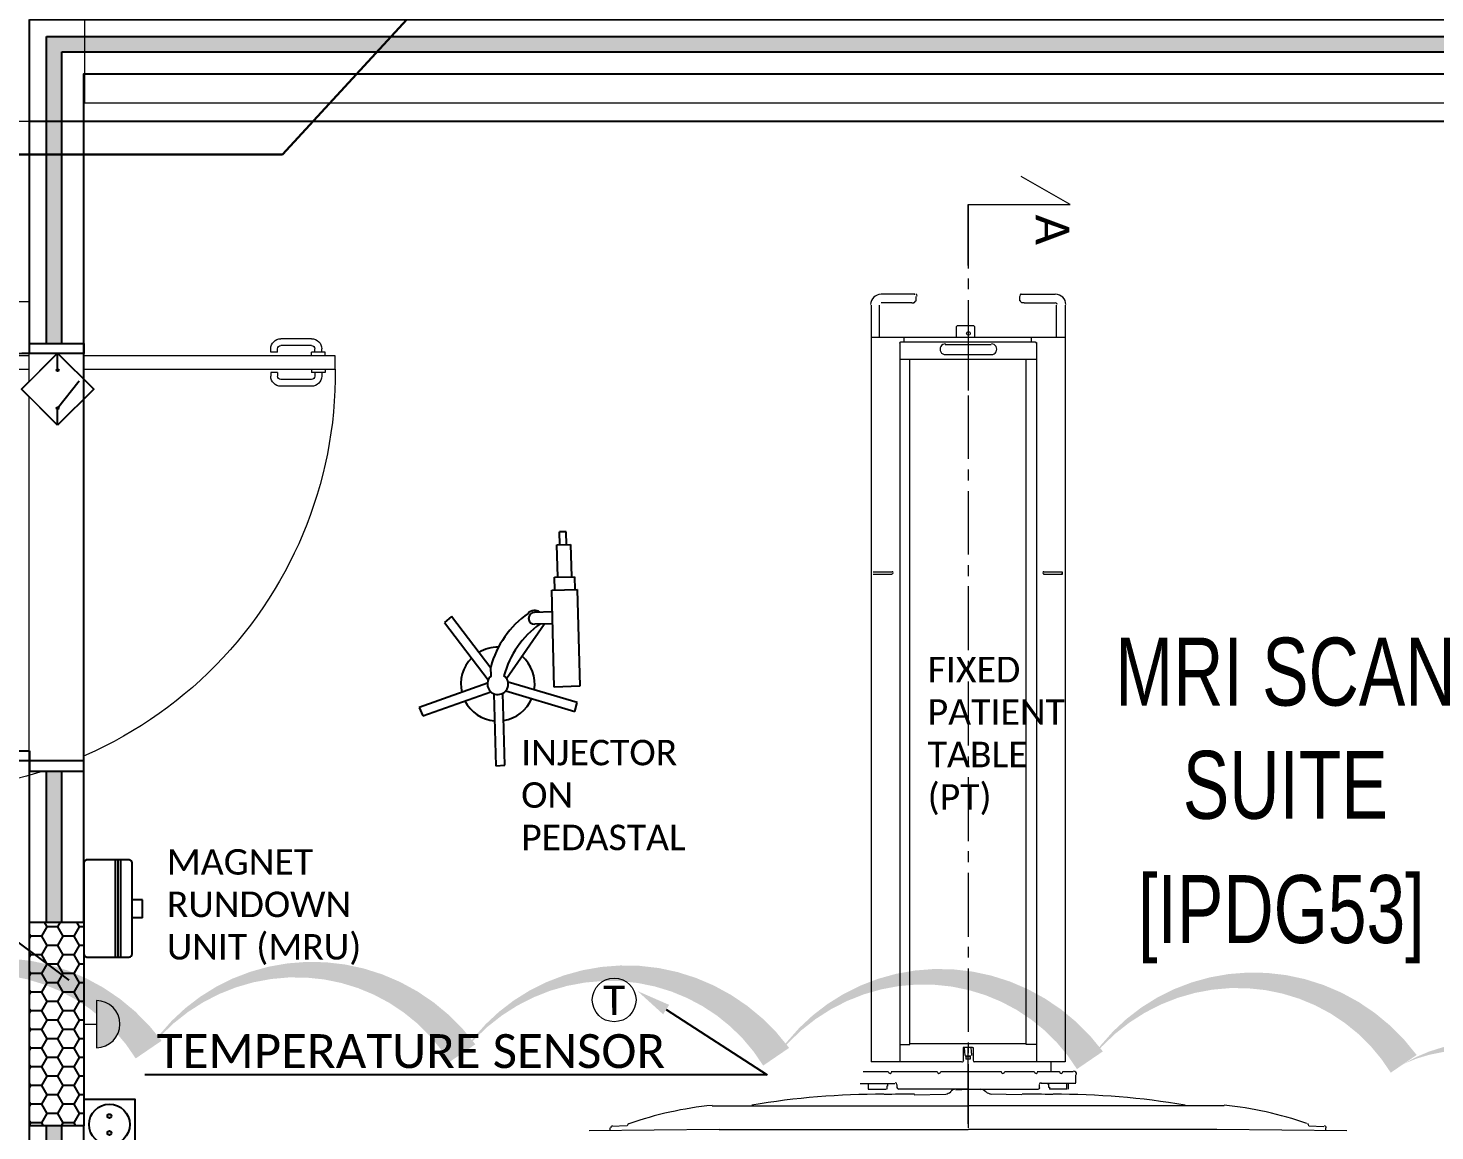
# Model space of a CAD drawing. Header units: millimetres. Extents: x 26027 to 581921, y 7230 to 233891.
# Drawn here: x 466112 to 470253, y 146837 to 150085 of the extents above; entities that cross this region are included whole.
import ezdxf
from ezdxf import colors
from ezdxf.entities.mleader import LeaderData, LeaderLine
from ezdxf.math import Vec2, Vec3

# ---------------------------------------------------------------- set-up
doc = ezdxf.new("R2010")
doc.units = ezdxf.units.MM
doc.header["$LTSCALE"] = 5
doc.set_wipeout_variables(frame=1)
doc.linetypes.add('CACHE', pattern=[0.375, 0.25, -0.125])
for name, color, linetype, lineweight in [('72_EGR_BASE_TEXT', 7, 'Continuous', 5), ('car', 250, 'Continuous', 5), ('E-LG', 245, 'Continuous', 30), ('Medical Equipment and Furniture', 163, 'Continuous', 0), ('Structure', 20, 'Continuous', 5)]:
    doc.layers.add(name, color=color, linetype=linetype, lineweight=lineweight)
for name, color, linetype, lineweight, true_color in [('E-POWR', 7, 'Continuous', 9, 0x4e7e3e), ('EXF', 7, 'Continuous', 0, 0x4e7e3e), ('REV 01', 7, 'Continuous', 0, 0xe41b4d), ('Wooden Joinery', 7, 'Continuous', 5, 0xffdcd1)]:
    doc.layers.add(name, color=color, linetype=linetype, lineweight=lineweight, true_color=true_color)
for name, color, linetype in [('GE-ARCHITECTURAL_ELEMENTS', 8, 'Continuous'), ('GE-ELEC_EQUIPMENT', 232, 'Continuous'), ('GE-EQUIPMENT', 140, 'Continuous'), ('GE-EQUIPMENT_INSERTION', 140, 'Continuous'), ('GE-EQUIPMENT_OUTLINE', 131, 'CACHE'), ('GE-SPECIFICATIONS', 7, 'Continuous'), ('GE-STRUCTURAL_ELEMENTS_CEILING', 204, 'CACHE')]:
    doc.layers.add(name, color=color, linetype=linetype)
doc.layers.add('GE-DESIGNER_WARNING', color=1, linetype='Continuous', plot=False)
doc.styles.add('GE-TEXT', font='calibri.ttf')
doc.styles.add('PDF Calibri', font='calibri.ttf')
doc.styles.get("Standard").update_dxf_attribs({"font": 'calibri.ttf'})
doc.styles.add('X3G_ENTITY_2587EA', font='swisscl.ttf', dxfattribs={"height": 200})

# ---------------------------------------------------------------- blocks, each defined once
blk = doc.blocks.new('D1.4')
at = {"layer": 'car'}
for p, q in [((60603, -46282.2, 2.4), (60603, -45022.2, 2.4)), ((60713, -45022.2, 0), (60713, -46282.2, -2.8))]:
    blk.add_line(p, q, dxfattribs=at)
at = {"layer": 'Wooden Joinery'}
for p, q in [((59353, -44962.2, 0), (59443, -44962.2, 0)), ((59313, -45002.2, 0), (59353, -45002.2, 0)), ((59313, -45012.2, 0), (59313, -45002.2, 0)), ((59323, -45002.2, 0), (59323, -44992.2, 0)), ((59343, -45002.2, 0), (59343, -44992.2, 0)), ((59353, -44982.2, 0), (59443, -44982.2, 0)), ((59353, -45012.2, 0), (59353, -45002.2, 0)), ((59453, -45002.2, 0), (59453, -44992.2, 0)), ((59453, -45002.2, 0), (59473, -45002.2, 0)), ((59473, -45002.2, 0), (59473, -44992.2, 0)), ((59313, -45052.2, 0), (59313, -45062.2, 0)), ((59353, -45052.2, 0), (59353, -45062.2, 0)), ((59313, -45062.2, 0), (59353, -45062.2, 0)), ((59323, -45062.2, 0), (59323, -45072.2, 0)), ((59343, -45062.2, 0), (59343, -45072.2, 0)), ((59353, -45082.2, 0), (59443, -45082.2, 0)), ((59453, -45062.2, 0), (59453, -45072.2, 0)), ((59453, -45062.2, 0), (59473, -45062.2, 0)), ((59473, -45062.2, 0), (59473, -45072.2, 0)), ((59353, -45102.2, 0), (59443, -45102.2, 0))]:
    blk.add_line(p, q, dxfattribs=at)
at = {"layer": 'Wooden Joinery', "elevation": 2.4}
for points in [[(60563, -45002.2), (60553, -45002.2), (60543, -44932.2), (60563, -44932.2)], [(60713, -45012.2), (60723, -45012.2), (60733, -44942.2), (60713, -44942.2)], [(60563, -45052.2), (59283, -45052.2), (59283, -45012.2), (60563, -45012.2)], [(60713, -46292.2), (60723, -46292.2), (60733, -46362.2), (60713, -46362.2)], [(60563, -46302.2), (60553, -46302.2), (60543, -46372.2), (60563, -46372.2)]]:
    blk.add_lwpolyline(points, close=True, dxfattribs=at)
for points in [[(60563, -44977.2), (60713, -44977.2), (60713, -44952.2), (60563, -44952.2), (60563, -44977.2)], [(60563, -44977.2), (60563, -45012.2), (60603, -45012.2), (60603, -45022.2), (60713, -45022.2), (60713, -44977.2), (60563, -44977.2)], [(60563, -46327.2), (60563, -46292.2), (60603, -46292.2), (60603, -46282.2), (60713, -46282.2), (60713, -46327.2), (60563, -46327.2)], [(60563, -46327.2), (60713, -46327.2), (60713, -46352.2), (60563, -46352.2), (60563, -46327.2)]]:
    blk.add_lwpolyline(points, dxfattribs=at)
at = {"layer": 'Wooden Joinery'}
for centre, radius, start, end in [((59353, -44992.2, 0), 30, 90, 180), ((59443, -44992.2, 0), 30, 0, 90), ((59353, -44992.2, 0), 10, 90, 180), ((59443, -44992.2, 0), 10, 0, 90), ((60513.6, -45062.5, 2.4), 1230.6, 179.5182, 272.3006), ((59353, -45072.2, 0), 30, 180, 270), ((59353, -45072.2, 0), 10, 180, 270), ((59443, -45072.2, 0), 10, 270, 0), ((59443, -45072.2, 0), 30, 270, 0)]:
    blk.add_arc(centre, radius, start, end, dxfattribs=at)
blk = doc.blocks.new('GE-230V_PLUG_1_50')
blk.add_wipeout([(0, 150), (150, 150), (150, 0), (0, 0)]).dxf.layer = 'GE-ELEC_EQUIPMENT'
at = {"layer": 'GE-ELEC_EQUIPMENT'}
h = blk.add_hatch(color=256, dxfattribs=at)
h.dxf.hatch_style = 1
h.paths.add_polyline_path([(56, 75, 1), (44, 75, 1)])
h.paths.add_polyline_path([(106, 75, 1), (94, 75, 1)])
blk.add_lwpolyline([(150, 0), (0, 0), (0, 150), (150, 150), (150, 0)], dxfattribs=at)
for centre, radius in [((75, 75), 60), ((50, 75), 6), ((100, 75), 6)]:
    blk.add_circle(centre, radius, dxfattribs=at)
blk = doc.blocks.new('GE-EUR00443')
at = {"layer": 'GE-EQUIPMENT'}
for p, q in [((-25.7, 172), (-25.7, 142)), ((27.4, 172), (-25.7, 172)), ((27.4, 172), (27.4, 142)), ((-143.3, 132), (-143.3, 10)), ((133.3, 142), (-133.3, 142)), ((143.3, 10), (143.3, 132)), ((-143.3, 107.5), (143.7, 107.5)), ((-143.3, 100.1), (143.7, 100.1)), ((-143.3, 91.9), (143.7, 91.9)), ((-133.3, 0), (133.3, 0))]:
    blk.add_line(p, q, dxfattribs=at)
for centre, start, end in [((-133.3, 132), 90, 180), ((133.3, 132), 0, 90), ((-133.3, 10), 180, 270), ((133.3, 10), 270, 0)]:
    blk.add_arc(centre, 10, start, end, dxfattribs=at)
at = {"layer": 'GE-EQUIPMENT_OUTLINE'}
for p, q in [((-25.7, 172), (-25.7, 142)), ((27.4, 172), (-25.7, 172)), ((27.4, 172), (27.4, 142)), ((-143.3, 132), (-143.3, 10)), ((-25.7, 142), (-133.3, 142)), ((133.3, 142), (27.4, 142)), ((143.3, 10), (143.3, 132)), ((-133.3, 0), (133.3, 0))]:
    blk.add_line(p, q, dxfattribs=at)
for centre, start, end in [((-133.3, 132), 90, 180), ((133.3, 132), 0, 90), ((-133.3, 10), 180, 270), ((133.3, 10), 270, 0)]:
    blk.add_arc(centre, 10, start, end, dxfattribs=at)
blk = doc.blocks.new('*U522')
blk.add_wipeout([(0, -0.16), (0, 0), (1.26, 0), (1.26, -0.16)]).dxf.layer = 'GE-ARCHITECTURAL_ELEMENTS'
at = {"layer": 'GE-ARCHITECTURAL_ELEMENTS'}
blk.add_lwpolyline([(0.06, 0), (0.03, 0), (0.03, 1.2), (0.06, 1.2)], close=True, dxfattribs=at)
for points in [[(0.015, 0), (0, 0), (0, -0.16), (0.03, -0.16), (0.03, -0.16), (0.03, 0), (0.015, 0)], [(1.245, 0), (1.26, 0), (1.26, -0.16), (1.23, -0.16), (1.23, -0.16), (1.23, 0), (1.245, 0), (1.245, 0)]]:
    blk.add_lwpolyline(points, dxfattribs=at)
at = {"layer": 'GE-ARCHITECTURAL_ELEMENTS', "linetype": 'CACHE'}
blk.add_arc((0.03, 0), 1.2, 0, 90, dxfattribs=at)
blk = doc.blocks.new('DOOR INTERLOCK')
blk.add_wipeout([(106.1, 106.1), (212.1, 0), (106.1, -106.1), (0, 0)]).dxf.layer = 'GE-ELEC_EQUIPMENT'
at = {"layer": 'GE-ELEC_EQUIPMENT'}
for p, q in [((0, 0), (50, 0)), ((50, 0), (130.6, -63.3)), ((162.1, 0), (212.1, 0))]:
    blk.add_line(p, q, dxfattribs=at)
blk.add_lwpolyline([(0, 0), (106.1, 106.1), (212.1, 0), (106.1, -106.1)], close=True, dxfattribs=at)
for centre in [(50, 0), (162.1, 0)]:
    blk.add_circle(centre, 3, dxfattribs=at)
blk = doc.blocks.new('*U521')
blk.add_wipeout([(0, 0), (600, 0), (600, -160), (0, -160)]).dxf.layer = 'GE-STRUCTURAL_ELEMENTS_CEILING'
at = {"layer": 'GE-STRUCTURAL_ELEMENTS_CEILING', "transparency": 33554687}
h = blk.add_hatch(dxfattribs=at)
h.set_pattern_fill('HONEY', color=256, scale=10, angle=270)
h.set_pattern_definition([(270, (24248.98, 9283.975), (27.496306, -47.625), [31.75, -63.5]), (30, (24248.98, 9283.975), (27.496307, 47.625), [31.75, -63.5]), (330, (24248.98, 9283.975), (54.992613, -1e-07), [-63.5, 31.75])])
h.paths.add_polyline_path([(0, -160), (600, -160), (600, 0), (0, 0)])
at = {"layer": 'GE-STRUCTURAL_ELEMENTS_CEILING'}
blk.add_lwpolyline([(0, -160), (0, 0), (600, 0), (600, -160)], close=True, dxfattribs=at)
blk = doc.blocks.new('GE-EUR00359')
at = {"layer": 'GE-EQUIPMENT', "color": 141}
for p, q in [((194, 404.9), (194, 442.9)), ((213, 442.9), (194, 442.9)), ((213, 404.9), (213, 442.9)), ((185.2, 404.9), (225.2, 404.9)), ((185.2, 309.9), (185.2, 404.9)), ((225.2, 404.9), (225.2, 309.9)), ((175.7, 309.9), (234.7, 309.9)), ((175.7, 271.9), (175.7, 309.9)), ((234.7, 309.9), (234.7, 271.9)), ((166.2, 271.9), (241.6, 271.9)), ((166.2, -13.1), (166.2, 271.9)), ((241.6, 271.9), (241.6, -13.1)), ((166.2, 208), (113.6, 208)), ((-131.2, 202.2), (-152.1, 185.3)), ((-152.1, 185.3), (-27.6, 13.6)), ((-19, 47.4), (-131.2, 202.2)), ((26.6, 15.3), (141.3, 173)), ((166.2, 173), (113.6, 173)), ((26.6, 15.3), (86.3, 97.4)), ((-19, 24.2), (-19, 50.8)), ((-30.5, 3.2), (-232.8, -62.3)), ((232, -60.5), (30.3, 5.2)), ((-223.2, -87.4), (-21.4, -22)), ((-12.5, -28.1), (-12.7, -240.7)), ((14.2, -239.3), (14.3, -27.2)), ((22.8, -20.6), (225, -86.4)), ((241.6, -13.1), (166.2, -13.1)), ((-232.8, -62.3), (-223.2, -87.4)), ((225, -86.4), (232, -60.5)), ((-12.7, -240.7), (14.2, -239.3))]:
    blk.add_line(p, q, dxfattribs=at)
for centre, radius, start, end in [((113.6, 190.5), 23.8, 47.4541, 141.2203), ((113.6, 190.5), 17.5, 90, 270), ((244.7, -24.4), 274.2, 123.0727, 164.0786), ((281.7, -54.2), 274.2, 124.0637, 163.4001), ((0, 0), 108.7, 87.409, 119.3549), ((0, 0), 108.7, 133.5407, 191.3549), ((0, 0), 108.7, 349.5407, 47.3549), ((0, 0), 30.7, 128.1361, 51.8639), ((0, 0), 108.7, 205.5407, 263.3549), ((0, 0), 108.7, 277.5407, 335.3549)]:
    blk.add_arc(centre, radius, start, end, dxfattribs=at)
blk = doc.blocks.new('System Emrgency Off (SEO)')
at = {"layer": 'EXF'}
h = blk.add_hatch(color=256, dxfattribs=at)
h.dxf.hatch_style = 1
edge = h.paths.add_edge_path()
edge.add_arc((0, 98), 185, 0, 180)
edge.add_line((-185, 98), (185, 98))
at = {"layer": 'EXF', "color": 41, "true_color": 0xf4ee51}
for p, q in [((-185, 98), (185, 98)), ((-185, 0), (185, 0)), ((0, 0), (0, 98))]:
    blk.add_line(p, q, dxfattribs=at)
blk.add_arc((0, 98), 185, 0, 180, dxfattribs=at)
blk = doc.blocks.new('Temperature sensor')
at = {"layer": 'EXF', "color": 41, "true_color": 0xf4ee51}
blk.add_circle((0, 0), 64.4, dxfattribs=at)
at = {"color": 85, "style": 'GE-TEXT'}
blk.add_text('T', height=86.3, rotation=0.0384, dxfattribs=at).set_placement((-32.7, -44.3))

msp = doc.modelspace()

# ---------------------------------------------------------------- linework, layer by layer
at = {"layer": 'E-LG', "color": 1, "elevation": 2.4}
msp.add_lwpolyline([(453036.6, 149832.4), (453070, 149708.3), (454860, 149708.3), (454960.6, 149832.4), (455080, 149713), (466859.9, 149713), (467317.2, 150210.2), (467373.4, 150143.8), (467674.3, 150143.8), (468105.7, 150485.4), (468790.5, 150151.2), (469946.9, 150151.2), (469985, 150210.3), (470027, 150152.7), (471049.4, 150152.7), (471124.9, 150485.7)], dxfattribs=at)
at = {"layer": 'GE-ARCHITECTURAL_ELEMENTS', "elevation": 2.4}
msp.add_lwpolyline([(471435.8, 149810.2), (466115.8, 149810.2)], dxfattribs=at)
at = {"layer": 'GE-DESIGNER_WARNING', "color": 250, "lineweight": 9, "true_color": 0x454545, "elevation": 2.4}
for points in [[(468878.6, 149385.9), (468878.6, 149565.9), (469179.2, 149565.9), (469035.3, 149648.4)], [(468878.6, 149197.5), (468878.6, 149017.6)]]:
    msp.add_lwpolyline(points, dxfattribs=at)
at = {"layer": 'GE-DESIGNER_WARNING', "color": 84, "lineweight": 13, "true_color": 0x2b9217, "elevation": 2.4}
for points in [[(468878.6, 149565.9), (468878.6, 149377.5)], [(468878.6, 149347.8), (468878.6, 149316.1)], [(468878.6, 149284.3), (468878.6, 149098)], [(468878.6, 149066.3), (468878.6, 149034.5)], [(468878.6, 149002.8), (468878.6, 148816.5)], [(468878.6, 148784.7), (468878.6, 148753)], [(468878.6, 148721.2), (468878.6, 148534.9)], [(468878.6, 148503.2), (468878.6, 148471.4)], [(468878.6, 148441.8), (468878.6, 148253.4)], [(468878.6, 148221.6), (468878.6, 148189.9)], [(468878.6, 148160.3), (468878.6, 147971.9)], [(468878.6, 147940.1), (468878.6, 147910.5)], [(468878.6, 147878.7), (468878.6, 147690.3)], [(468878.6, 147660.7), (468878.6, 147628.9)], [(468878.6, 147597.2), (468878.6, 147408.8)], [(468878.6, 147379.1), (468878.6, 147347.4)], [(468878.6, 147315.6), (468878.6, 147129.3)], [(468878.6, 147097.6), (468878.6, 147065.8)], [(468878.6, 146858.4), (468878.6, 147080.7)], [(468878.6, 147034.1), (468878.6, 146845.7)]]:
    msp.add_lwpolyline(points, dxfattribs=at)
at = {"layer": 'GE-DESIGNER_WARNING', "color": 154, "lineweight": 20, "true_color": 0x0645ab, "elevation": 2.4}
for points in [[(468722, 149301.2), (468713.5, 149301.2), (468622.5, 149301.2)], [(468719.9, 149301.2), (468722, 149301.2)], [(469035.3, 149301.2), (469033.2, 149301.2)], [(469035.3, 149301.2), (469043.8, 149301.2), (469134.8, 149301.2)], [(468592.9, 149269.5), (468592.9, 149174.2)], [(468618.3, 149174.2), (468618.3, 149269.5)], [(468713.5, 149275.8), (468622.5, 149275.8)], [(468713.5, 149275.8), (468715.7, 149275.8), (468717.8, 149275.8), (468719.9, 149275.8), (468719.9, 149278), (468722, 149278), (468722, 149280.1), (468724.1, 149280.1), (468724.1, 149282.2), (468726.2, 149282.2), (468726.2, 149284.3), (468726.2, 149286.4), (468726.2, 149288.5), (468726.2, 149294.9)], [(469043.8, 149275.8), (469041.6, 149275.8), (469039.5, 149275.8), (469037.4, 149275.8), (469035.3, 149278), (469033.2, 149280.1), (469033.2, 149282.2), (469031.1, 149282.2), (469031.1, 149284.3), (469031.1, 149286.4), (469031.1, 149288.5), (469031.1, 149294.9)], [(469043.8, 149275.8), (469134.8, 149275.8)], [(469139, 149174.2), (469139, 149269.5)], [(469164.4, 149269.5), (469164.4, 149174.2)], [(468592.9, 149174.2), (468592.9, 147040.4)], [(469164.4, 149174.2), (468592.9, 149174.2)], [(468690.2, 149161.5), (468690.2, 149174.2)], [(468846.9, 149208.1), (468844.8, 149206)], [(468844.8, 149174.2), (468844.8, 149206)], [(468895.6, 149208.1), (468855.4, 149208.1), (468846.9, 149208.1)], [(468897.7, 149206), (468895.6, 149208.1)], [(468897.7, 149206), (468897.7, 149174.2)], [(469064.9, 149174.2), (469064.9, 149161.5)], [(469164.4, 149174.2), (469164.4, 147040.4)], [(469164.4, 149174.2), (469164.4, 148319)], [(468677.5, 149157.3), (468677.5, 149159.4), (468679.7, 149159.4), (468679.7, 149161.5), (468681.8, 149161.5)], [(468677.5, 149157.3), (468677.5, 149108.6)], [(468677.5, 149157.3), (468677.5, 147040.4)], [(468681.8, 149161.5), (468878.6, 149161.5), (469075.5, 149161.5), (469077.6, 149161.5), (469077.6, 149159.4), (469079.8, 149159.4), (469079.8, 149157.3)], [(468810.9, 149153.1), (468946.4, 149153.1)], [(469079.8, 149157.3), (469079.8, 147040.4)], [(469079.8, 149108.6), (468677.5, 149108.6)], [(468677.5, 147091.2), (468707.2, 147091.2), (468707.2, 149108.6)], [(468810.9, 149123.4), (468946.4, 149123.4)], [(469050.1, 147091.2), (469050.1, 149108.6)], [(469050.1, 147093.4), (468707.2, 147093.4)], [(468865.9, 147082.8), (468863.8, 147082.8), (468863.8, 147044.7)], [(468891.3, 147082.8), (468865.9, 147082.8)], [(468891.3, 147082.8), (468893.5, 147082.8), (468893.5, 147044.7)], [(469079.8, 147091.2), (469050.1, 147091.2)], [(468859.6, 147040.4), (468592.9, 147040.4)], [(469164.4, 147040.4), (468897.7, 147040.4)], [(469164.4, 147040.4), (469064.9, 147040.4)], [(469122.1, 147040.4), (469122.1, 147010.8)], [(468643.7, 147010.8), (468569.6, 147010.8)], [(468787.6, 147010.8), (468777, 147010.8), (468768.6, 147010.8), (468758, 147010.8), (468747.4, 147010.8), (468738.9, 147010.8), (468728.4, 147010.8), (468719.9, 147010.8), (468709.3, 147010.8), (468698.7, 147010.8), (468690.2, 147010.8), (468679.7, 147010.8), (468671.2, 147010.8), (468660.6, 147010.8), (468652.1, 147010.8)], [(468876.5, 147010.8), (468865.9, 147010.8), (468857.5, 147010.8), (468846.9, 147010.8), (468836.3, 147010.8), (468827.8, 147010.8), (468817.3, 147010.8), (468806.7, 147010.8), (468798.2, 147010.8)], [(468976, 147010.8), (468965.4, 147010.8), (468957, 147010.8), (468946.4, 147010.8), (468935.8, 147010.8), (468927.3, 147010.8), (468916.8, 147010.8), (468899.8, 147010.8), (468876.5, 147010.8)], [(469073.4, 147010.8), (469062.8, 147010.8), (469054.3, 147010.8), (469043.8, 147010.8), (469035.3, 147010.8), (469024.7, 147010.8), (469014.1, 147010.8), (469005.7, 147010.8), (468995.1, 147010.8), (468986.6, 147010.8)], [(469147.5, 147010.8), (469139, 147010.8), (469130.6, 147010.8), (469120, 147010.8), (469111.5, 147010.8), (469100.9, 147010.8), (469092.5, 147010.8), (469081.9, 147010.8)], [(469187.7, 147010.8), (469158.1, 147010.8)], [(469196.2, 146979.1), (469196.2, 147002.3)], [(468561.1, 146976.9), (468662.7, 146976.9)], [(468584.4, 146976.9), (468584.4, 146960), (468637.3, 146960)], [(468641.6, 146976.9), (468641.6, 146974.8), (468641.6, 146972.7), (468641.6, 146970.6), (468641.6, 146968.5), (468639.4, 146968.5), (468639.4, 146966.4), (468639.4, 146964.2), (468639.4, 146962.1), (468639.4, 146960)], [(468669.1, 146972.7), (468669.1, 146964.2)], [(468880.8, 146960), (468673.3, 146960)], [(468719.9, 146943.1), (468813, 146945.2)], [(468842.7, 146957.9), (468878.6, 146960)], [(468876.5, 146960), (469084, 146960)], [(468914.6, 146957.9), (468878.6, 146960)], [(469037.4, 146943.1), (468944.3, 146945.2)], [(469088.2, 146972.7), (469088.2, 146964.2)], [(469196.2, 146976.9), (469092.5, 146976.9)], [(469113.6, 146976.9), (469113.6, 146974.8), (469115.7, 146974.8), (469115.7, 146972.7), (469115.7, 146970.6), (469115.7, 146968.5), (469115.7, 146966.4), (469117.9, 146966.4), (469117.9, 146964.2), (469117.9, 146962.1), (469117.9, 146960)], [(469170.8, 146960), (469117.9, 146960)], [(469168.7, 146976.9), (469168.7, 146960)], [(469172.9, 146976.9), (469172.9, 146960)], [(468125, 146911.3), (468878.6, 146911.3)], [(469632.3, 146911.3), (468878.6, 146911.3)], [(468146.2, 146841.5), (467763.1, 146837.2)], [(467824.5, 146845.7), (467824.5, 146839.3)], [(467875.3, 146852), (467828.7, 146849.9)], [(468146.2, 146841.5), (468878.6, 146841.5)], [(469611.1, 146841.5), (468878.6, 146841.5)], [(469994.2, 146837.2), (469611.1, 146841.5)], [(469882, 146852), (469926.5, 146849.9)], [(469930.7, 146845.7), (469930.7, 146839.3)]]:
    msp.add_lwpolyline(points, dxfattribs=at)
at = {"layer": 'GE-DESIGNER_WARNING', "color": 154, "lineweight": 13, "true_color": 0x0645ab, "elevation": 2.4}
for points in [[(468599.2, 148484.1), (468618.3, 148484.1), (468654.3, 148484.1)], [(468654.3, 148475.7), (468618.3, 148475.7), (468599.2, 148475.7)], [(469100.9, 148484.1), (469136.9, 148484.1), (469156, 148484.1)], [(469156, 148475.7), (469136.9, 148475.7), (469100.9, 148475.7)], [(469156, 148484.1), (469156, 148482), (469156, 148479.9)], [(469156, 148484.1), (469156, 148482), (469156, 148479.9)], [(468870.2, 147059.5), (468868.1, 147082.8)], [(468887.1, 147082.8), (468889.2, 147059.5)], [(468889.2, 147065.8), (468889.2, 147061.6)], [(468887.1, 147057.4), (468870.2, 147057.4)], [(468872.3, 147055.3), (468872.3, 147048.9)], [(468885, 147055.3), (468885, 147048.9), (468872.3, 147048.9)], [(468885, 147055.3), (468872.3, 147055.3)]]:
    msp.add_lwpolyline(points, dxfattribs=at)
msp.add_lwpolyline([(469156, 148475.7), (469156, 148477.8), (469156, 148479.9), (469156, 148477.8)], close=True, dxfattribs=at)
at = {"layer": 'GE-DESIGNER_WARNING', "color": 154, "lineweight": 20, "true_color": 0x0645ab}
msp.add_circle((468879.7, 149185.9, 2.4), 5.29, dxfattribs=at)
for centre, radius, start, end in [((468622.5, 149270.6, 2.4), 30.7, 89.9945, 179.9945), ((468723.1, 149296, 2.4), 5.29, 359.9945, 71.0375), ((469036.4, 149296, 2.4), 5.29, 108.9625, 180.0055), ((469135.8, 149270.6, 2.4), 30.7, 0.0055, 90.0055), ((469135.8, 149270.6, 2.4), 5.29, 0.0056, 90.0054), ((468812, 149139.3, 2.4), 15.9, 89.7912, 270.2088), ((468947.4, 149139.3, 2.4), 15.9, 269.7912, 90.2088), ((468860.7, 147045.7, 2.4), 5.29, 266.5885, 359.8459), ((468898.8, 147045.7, 2.4), 5.29, 180.0001, 269.9999), ((468649, 147011.9, 2.4), 5.29, 180.0056, 0.0054), ((468663.8, 146973.8, 2.4), 5.29, 0.0001, 89.9999), ((468792.9, 147011.9, 2.4), 5.29, 180.0056, 0.0054), ((468981.3, 147011.9, 2.4), 5.29, 180.0056, 0.0054), ((469078.7, 147011.9, 2.4), 5.29, 180.0056, 0.0054), ((469093.5, 146973.8, 2.4), 5.29, 90.0001, 179.9999), ((469152.8, 147011.9, 2.4), 5.29, 180.0056, 0.0054), ((469188.8, 147003.4, 2.4), 9.53, 0.0055, 90.0055), ((468627.8, 144596.5, 2.4), 2348.7, 89.9341, 99.4537), ((468708.2, 143997.4, 2.4), 2947.8, 89.7474, 91.4942), ((468674.4, 146965.3, 2.4), 5.29, 180.0001, 269.9999), ((468807.7, 146978, 2.4), 32.8, 278.9209, 306.9799), ((468843.7, 146937.8, 2.4), 22.2, 92.1038, 140.3724), ((468913.6, 146937.8, 2.4), 22.2, 39.6276, 87.8962), ((468951.7, 146978, 2.4), 32.8, 233.0201, 261.0791), ((469051.2, 143997.4, 2.4), 2947.8, 88.5058, 90.2526), ((469085, 146965.3, 2.4), 5.29, 270.0001, 359.9999), ((469131.6, 144596.5, 2.4), 2348.7, 80.5463, 90.0659), ((468231.9, 145847.6, 2.4), 1070.1, 95.7239, 109.2151), ((469531.7, 145883.6, 2.4), 1034.1, 70.5267, 84.3915), ((467882.7, 146851, 2.4), 7.41, 113.5326, 170.5354), ((469874.6, 146851, 2.4), 7.41, 9.4646, 66.4674), ((467831.9, 146846.7, 2.4), 5.29, 92.4394, 185.6529), ((469927.6, 146846.7, 2.4), 5.29, 354.3471, 87.5606)]:
    msp.add_arc(centre, radius, start, end, dxfattribs=at)
at = {"layer": 'GE-DESIGNER_WARNING', "color": 154, "lineweight": 13, "true_color": 0x0645ab}
for centre, start, end in [((468655.3, 148481, 2.4), 0.0055, 90.0052), ((468655.3, 148481, 2.4), 270.0055, 0.0052), ((469102, 148481, 2.4), 90.0055, 180.0052), ((469102, 148481, 2.4), 180.0055, 270.0052)]:
    msp.add_arc(centre, 3.18, start, end, dxfattribs=at)
at = {"layer": 'Medical Equipment and Furniture', "color": 1, "elevation": 0}
msp.add_lwpolyline([(466278, 150403.9), (471857.9, 150403.9), (471857.9, 149864), (466278, 149864)], close=True, dxfattribs=at)
at = {"layer": 'Structure', "elevation": 2.4}
msp.add_lwpolyline([(465585.8, 149280.2), (466115.8, 149280.2), (466115.8, 149810.2), (465585.8, 149810.2)], close=True, dxfattribs=at)

# ---------------------------------------------------------------- block references
at = {"color": 85}
msp.add_blockref('Temperature sensor', (467836.8, 147223), dxfattribs=at)
at = {"layer": 'GE-DESIGNER_WARNING', "lineweight": 0, "xscale": -1, "rotation": 2.642454255408211e-08}
msp.add_blockref('D1.4', (526298.8, 194132.5, 0), dxfattribs=at)
at = {"layer": 'GE-ELEC_EQUIPMENT', "rotation": 270}
msp.add_blockref('GE-230V_PLUG_1_50', (466275.8, 146930.9, 2.4), dxfattribs=at)
at = {"layer": 'GE-EQUIPMENT_INSERTION'}
for name, p, rotation in [('GE-EUR00359', (467494.1, 148153.1), 1.551482334924856), ('GE-EUR00443', (466275.8, 147492.2, 2.4), 270), ('GE-EUR00443', (466275.8, 147492.2, 2.4), 270)]:
    msp.add_blockref(name, p, dxfattribs=dict(at, rotation=rotation))

# ---------------------------------------------------------------- texts
at = {"layer": '72_EGR_BASE_TEXT', "char_height": 200, "attachment_point": 2, "style": 'X3G_ENTITY_2587EA'}
for s, insert in [('MRI SCAN^M^JSUITE', (469812.7, 148289.8)), ('[IPDG53]', (469801.1, 147590.5))]:
    msp.add_mtext(s, dxfattribs=dict(at, insert=insert))
at = {"layer": 'GE-DESIGNER_WARNING', "color": 250, "lineweight": 0, "true_color": 0x454545, "insert": (469077.2, 149536.2, 2.4), "char_height": 100, "attachment_point": 7, "rotation": 270, "style": 'PDF Calibri'}
msp.add_mtext('A', dxfattribs=at)
at = {"layer": 'GE-SPECIFICATIONS', "char_height": 75, "attachment_point": 1}
for s, width, insert in [('FIXED PATIENT TABLE (PT)', 234.027, (468759.6, 148233.3)), ('INJECTOR ON PEDASTAL', 234.027, (467563, 147988.9, -2.4)), ('MAGNET RUNDOWN UNIT (MRU)', 629.891, (466519.7, 147666.9, -2.4))]:
    msp.add_mtext_dynamic_manual_height_columns(s, width=width, gutter_width=500, heights=[0], dxfattribs=dict(at, insert=insert))

# ---------------------------------------------------------------- leaders
at = {"layer": 'E-POWR'}
ml = msp.add_multileader_mtext('Standard', dxfattribs=at)
ml.set_content('ELECTRICAL OUTLET FOR SERVICE 10/16A+G 230V AND SERVICE LAMP ABOVE FALSE CEILING', color=256)
ml.set_leader_properties()
ml.build(insert=Vec2(0, 0))
ml.multileader.update_dxf_attribs({"text_right_attachment_type": 6, "dogleg_length": 200, "arrow_head_size": 100})
ctx = ml.context
ctx.base_point, ctx.char_height, ctx.arrow_head_size, ctx.landing_gap_size, ctx.plane_origin = Vec3(472644.7, 147050.2, 2.4), 100, 100, 100, Vec3(475519.5, 145056.9, 2.4)
ctx.right_attachment = 6
notes = []
notes.append((ctx, [(0, (1, 1, 0), (472444.7, 147050.2, 2.4), (1, 0), 200, [(0, [(469751.7, 146082.1, 2.4)], 0, [])])]))
ctx.mtext.insert, ctx.mtext.width, ctx.mtext.defined_height, ctx.mtext.flow_direction = Vec3(472744.7, 147100.9, 2.4), 2204.136, 405.7, 5
for ctx, leaders in notes:
    for number, flags, end, landing, length, lines in leaders:
        leader = LeaderData()
        leader.index, (leader.has_last_leader_line, leader.has_dogleg_vector, leader.attachment_direction) = number, flags
        leader.last_leader_point, leader.dogleg_vector, leader.dogleg_length = Vec3(end), Vec3(landing), length
        for number, points, colour, breaks in lines:
            line = LeaderLine()
            line.index, line.vertices, line.color, line.breaks = number, Vec3.list(points), colors.encode_raw_color(colour), breaks
            leader.lines.append(line)
        ctx.leaders.append(leader)

# ---------------------------------------------------------------- next in the draw order: hatches: boundary and pattern name
at = {"layer": 'GE-ARCHITECTURAL_ELEMENTS', "transparency": 33554687}
h = msp.add_hatch(color=232, dxfattribs=at)
h.dxf.hatch_style = 1
h.paths.add_polyline_path([(471385.8, 150060.2), (466165.8, 150060.2), (466165.8, 143560.1), (471385.8, 143560.1)])
h.paths.add_polyline_path([(471340.8, 150015.2), (471340.8, 143605.1), (466210.8, 143605.1), (466210.8, 150015.2)], flags=16)

# ---------------------------------------------------------------- next in the draw order: linework, layer by layer
at = {"layer": 'GE-ARCHITECTURAL_ELEMENTS', "elevation": 2.4}
for points in [[(466115.8, 150110.2), (471435.8, 150110.2), (471435.8, 143510.1), (466115.8, 143510.1)], [(466165.8, 150060.2), (471385.8, 150060.2), (471385.8, 143560.1), (466165.8, 143560.1)], [(466210.8, 150015.2), (471340.8, 150015.2), (471340.8, 143605.1), (466210.8, 143605.1)], [(466275.8, 149950.2), (471275.8, 149950.2), (471275.8, 143670.1), (466275.8, 143670.1)]]:
    msp.add_lwpolyline(points, close=True, dxfattribs=at)

# ---------------------------------------------------------------- next in the draw order: block references
at = {"layer": 'GE-ARCHITECTURAL_ELEMENTS', "xscale": 1000, "yscale": 1000, "zscale": 1000, "rotation": 90}
msp.add_blockref('*U522', (466115.8, 147896.6, 2.4), dxfattribs=at)
at = {"layer": 'GE-ELEC_EQUIPMENT', "rotation": 270}
msp.add_blockref('GE-230V_PLUG_1_50', (466275.8, 146930.9, 2.4), dxfattribs=at)

# ---------------------------------------------------------------- next in the draw order: block references
at = {"layer": 'GE-ELEC_EQUIPMENT', "rotation": 89.99999999999999}
msp.add_blockref('DOOR INTERLOCK', (466198.4, 148915.6, 2.4), dxfattribs=at)

# ---------------------------------------------------------------- next in the draw order: linework, layer by layer
at = {"layer": 'GE-DESIGNER_WARNING', "elevation": 2.4}
msp.add_lwpolyline([(471275.8, 143670.1), (466275.8, 143670.1), (466275.8, 149950.2), (471275.8, 149950.2)], close=True, dxfattribs=at)

# ---------------------------------------------------------------- next in the draw order: block references
at = {"layer": 'GE-STRUCTURAL_ELEMENTS_CEILING', "rotation": 270}
msp.add_blockref('*U521', (466275.8, 147451.6, 2.4), dxfattribs=at)

# ---------------------------------------------------------------- next in the draw order: hatches: boundary and pattern name
h = msp.add_hatch()
h.set_pattern_fill('CROSS', color=85, scale=10)
h.set_pattern_definition([(0, (368880, 104830), (63.5, 63.5), [31.75, -95.25]), (90, (368895.875, 104814.125), (-63.5, 63.5), [31.75, -95.25])])
edge = h.paths.add_edge_path()
edge.add_line((457685.6, 145694.3), (457685.6, 152806.1))
edge.add_line((457685.6, 152806.1), (462487.4, 152806.1))
edge.add_line((462487.4, 152806.1), (462487.4, 145900.9))
edge.add_line((462487.4, 145900.9), (462587.4, 145901.1))
edge.add_line((462587.4, 145901.1), (462587.4, 152806.1))
edge.add_line((462587.4, 152806.1), (464555.9, 152806.1))
edge.add_line((464555.9, 152806.1), (469284.4, 152806.1))
edge.add_line((469284.4, 152806.1), (471903.7, 152806.1))
edge.add_line((471903.7, 152806.1), (471903.7, 142653.2))
edge.add_line((471903.7, 142653.2), (478231.4, 142645.9))
edge.add_line((478231.4, 142645.9), (478231.4, 142845.2))
edge.add_line((478231.4, 142845.2), (472503.7, 142845.2))
edge.add_line((472503.7, 142845.2), (472503.7, 157840))
edge.add_line((472503.7, 157840), (472504, 159009.2))
edge.add_line((472504, 159009.2), (479768.6, 159009.2))
edge.add_line((479768.6, 159009.2), (479768.6, 159109.2))
edge.add_line((479768.6, 159109.2), (472503.7, 159109.2))
edge.add_line((472503.7, 159109.2), (472503.7, 169315.6))
edge.add_line((472503.7, 169315.6), (478921.1, 169315.6))
edge.add_line((478921.1, 169315.6), (484286.4, 169315.6))
edge.add_line((484286.4, 169315.6), (484286.4, 166351.2))
edge.add_line((484286.4, 166351.2), (484486.4, 166351.2))
edge.add_line((484486.4, 166351.2), (484486.4, 169515.6))
edge.add_line((484486.4, 169515.6), (479083.8, 169515.6))
edge.add_line((479083.8, 169515.6), (479083.8, 190946.9))
edge.add_line((479083.8, 190946.9), (479083.8, 191341.6))
edge.add_line((479083.8, 191341.6), (478883.8, 191341.6))
edge.add_line((478883.8, 191341.6), (478883.8, 195124.3))
edge.add_line((478883.8, 195124.3), (477262.4, 195124.3))
edge.add_line((477262.4, 195124.3), (477262.4, 205421.2))
edge.add_line((477262.4, 205421.2), (474368, 205421.2))
edge.add_line((474368, 205421.2), (469356.9, 205421.2))
edge.add_line((469356.9, 205421.2), (469256.9, 205421.2))
edge.add_line((469256.9, 205421.2), (469256.9, 204391.3))
edge.add_line((469256.9, 204391.3), (469856.9, 204391.3))
edge.add_line((469856.9, 204391.3), (469856.9, 204821.2))
edge.add_line((469856.9, 204821.2), (471179.3, 204821.2))
edge.add_line((471179.3, 204821.2), (471179.3, 204391.3))
edge.add_line((471179.3, 204391.3), (471779.3, 204391.3))
edge.add_line((471779.3, 204391.3), (471779.3, 204821.2))
edge.add_line((471779.3, 204821.2), (476662.4, 204821.2))
edge.add_line((476662.4, 204821.2), (476662.4, 194457.6))
edge.add_line((476662.4, 194457.6), (478283.8, 194457.6))
edge.add_line((478283.8, 194457.6), (478283.8, 169915.6))
edge.add_line((478283.8, 169915.6), (471903.7, 169915.6))
edge.add_line((471903.7, 169915.6), (471903.7, 159212))
edge.add_line((471903.7, 159212), (470513.7, 159212))
edge.add_line((470513.7, 159212), (470513.7, 159112))
edge.add_line((470513.7, 159112), (471903.7, 159112))
edge.add_line((471903.7, 159112), (471903.7, 153006.1))
edge.add_line((471903.7, 153006.1), (462587.4, 153006.1))
edge.add_line((462587.4, 153006.1), (462487.4, 152906.1))
edge.add_line((462487.4, 152906.1), (457585.6, 152906.1))
edge.add_line((457585.6, 152906.1), (457585.6, 145694.3))
at = {"layer": 'EXF'}
h = msp.add_hatch(dxfattribs=at)
h.set_pattern_fill('CROSS', color=256, scale=10)
edge = h.paths.add_edge_path()
edge.add_line((464555.9, 152806.1), (469284.4, 152806.1))
edge.add_line((469284.4, 152806.1), (471903.7, 152806.1))
edge.add_line((471903.7, 152806.1), (471903.7, 142653.2))
edge.add_line((471903.7, 142653.2), (478231.4, 142645.9))
edge.add_line((478231.4, 142645.9), (478231.4, 142845.2))
edge.add_line((478231.4, 142845.2), (472503.7, 142845.2))
edge.add_line((472503.7, 142845.2), (472503.7, 157840))
edge.add_line((472503.7, 157840), (472504, 159009.2))
edge.add_line((472504, 159009.2), (479768.6, 159009.2))
edge.add_line((479768.6, 159009.2), (479768.6, 159109.2))
edge.add_line((479768.6, 159109.2), (472503.7, 159109.2))
edge.add_line((472503.7, 159109.2), (472503.7, 169315.6))
edge.add_line((472503.7, 169315.6), (478921.1, 169315.6))
edge.add_line((478921.1, 169315.6), (484286.4, 169315.6))
edge.add_line((484286.4, 169315.6), (484286.4, 166351.2))
edge.add_line((484286.4, 166351.2), (484486.4, 166351.2))
edge.add_line((484486.4, 166351.2), (484486.4, 169515.6))
edge.add_line((484486.4, 169515.6), (479083.8, 169515.6))
edge.add_line((479083.8, 169515.6), (479083.8, 190946.9))
edge.add_line((479083.8, 190946.9), (479083.8, 191341.6))
edge.add_line((479083.8, 191341.6), (478883.8, 191341.6))
edge.add_line((478883.8, 191341.6), (478883.8, 195124.3))
edge.add_line((478883.8, 195124.3), (477262.4, 195124.3))
edge.add_line((477262.4, 195124.3), (477262.4, 205421.2))
edge.add_line((477262.4, 205421.2), (474368, 205421.2))
edge.add_line((474368, 205421.2), (469356.9, 205421.2))
edge.add_line((469356.9, 205421.2), (469256.9, 205421.2))
edge.add_line((469256.9, 205421.2), (469256.9, 204391.3))
edge.add_line((469256.9, 204391.3), (469856.9, 204391.3))
edge.add_line((469856.9, 204391.3), (469856.9, 204821.2))
edge.add_line((469856.9, 204821.2), (471179.3, 204821.2))
edge.add_line((471179.3, 204821.2), (471179.3, 204391.3))
edge.add_line((471179.3, 204391.3), (471779.3, 204391.3))
edge.add_line((471779.3, 204391.3), (471779.3, 204821.2))
edge.add_line((471779.3, 204821.2), (476662.4, 204821.2))
edge.add_line((476662.4, 204821.2), (476662.4, 194457.6))
edge.add_line((476662.4, 194457.6), (478283.8, 194457.6))
edge.add_line((478283.8, 194457.6), (478283.8, 169915.6))
edge.add_line((478283.8, 169915.6), (471903.7, 169915.6))
edge.add_line((471903.7, 169915.6), (471903.7, 159212))
edge.add_line((471903.7, 159212), (470513.7, 159212))
edge.add_line((470513.7, 159212), (470513.7, 159112))
edge.add_line((470513.7, 159112), (471903.7, 159112))
edge.add_line((471903.7, 159112), (471903.7, 153006.1))
edge.add_line((471903.7, 153006.1), (462587.4, 153006.1))

# ---------------------------------------------------------------- next in the draw order: linework, layer by layer
at = {"layer": 'REV 01', "elevation": 2.4}
msp.add_lwpolyline([(462771.4, 147118.5, 0, 92.4, -0.520567), (463695.1, 147108, 0, 92.4, -0.520567), (464618.8, 147097.5, 0, 92.4, -0.520567), (465542.5, 147087.1, 0, 92.4, -0.520567), (466466.3, 147076.6, 0, 92.4, -0.520567), (467390, 147066.1, 0, 92.4, -0.520567), (468313.7, 147055.6, 0, 92.4, -0.520567), (469237.4, 147045.2, 0, 92.4, -0.520567), (470161.2, 147034.7, 0, 92.4, -0.520567), (470781.4, 146720.8, 0, 92.4, -0.520567), (470791.8, 145797.1, 0, 92.4, -0.520567), (470802.2, 144873.3, 0, 92.4, -0.520567), (470812.6, 143949.6, 0, 92.4, -0.520567), (470823, 143025.9, 0, 92.4, -0.520567), (470833.4, 142102.2, 0, 92.4, -0.520567), (470843.8, 141178.5, 0, 92.4, -0.520567), (470854.2, 140254.7, 0, 92.4, -0.520567)], format="xyseb", dxfattribs=at)

# ---------------------------------------------------------------- next in the draw order: block references
at = {"layer": 'EXF', "color": 41, "true_color": 0xf4ee51, "xscale": 0.375, "yscale": 0.375, "zscale": 0.375, "rotation": 270}
msp.add_blockref('System Emrgency Off (SEO)', (466275.8, 147151.6, 2.4), dxfattribs=at)

# ---------------------------------------------------------------- next in the draw order: leaders
at = {"layer": 'E-POWR'}
ml = msp.add_multileader_mtext('Standard', dxfattribs=at)
ml.set_content('SYSTEM EMERGENCY OFF (SEO2) CONNECTED BY 3X1.5MM2 CABLE PLACED 1.50M ABOVE FLOOR', color=256)
ml.set_leader_properties()
ml.build(insert=Vec2(0, 0))
ml.multileader.update_dxf_attribs({"text_right_attachment_type": 6, "dogleg_length": 200, "arrow_head_size": 100})
ctx = ml.context
ctx.base_point, ctx.char_height, ctx.arrow_head_size, ctx.landing_gap_size, ctx.plane_origin = Vec3(462688.4, 148450.6, 2.4), 100, 100, 100, Vec3(472080.5, 146195.8, 2.4)
ctx.right_attachment = 6
notes = []
notes.append((ctx, [(1, (1, 1, 0), (464755.5, 148381.3, 2.4), (-1, 0), 200, [(0, [(466312.8, 147221, 2.4)], 0, [])])]))
ctx.mtext.insert, ctx.mtext.width, ctx.mtext.defined_height, ctx.mtext.flow_direction = Vec3(462788.4, 148501.3, 2.4), 1946.268, 405.7, 5
ml = msp.add_multileader_mtext('Standard', dxfattribs=at)
ml.set_content('TEMPERATURE SENSOR', color=256)
ml.set_leader_properties()
ml.build(insert=Vec2(0, 0))
ml.multileader.update_dxf_attribs({"text_right_attachment_type": 6, "dogleg_length": 200, "arrow_head_size": 100})
ctx = ml.context
ctx.base_point, ctx.char_height, ctx.arrow_head_size, ctx.landing_gap_size, ctx.plane_origin = Vec3(466381.4, 147071.3), 100, 100, 100, Vec3(473673.6, 146223.6)
ctx.right_attachment, ctx.text_align_type = 6, 2
notes.append((ctx, [(1, (1, 1, 0), (468286.9, 147002.1), (-1, 0), 200, [(0, [(467905.9, 147248.8)], 0, [])])]))
ctx.mtext.insert, ctx.mtext.width, ctx.mtext.defined_height, ctx.mtext.alignment, ctx.mtext.flow_direction = Vec3(467986.9, 147122.1), 2204.136, 405.7, 3, 5
for ctx, leaders in notes:
    for number, flags, end, landing, length, lines in leaders:
        leader = LeaderData()
        leader.index, (leader.has_last_leader_line, leader.has_dogleg_vector, leader.attachment_direction) = number, flags
        leader.last_leader_point, leader.dogleg_vector, leader.dogleg_length = Vec3(end), Vec3(landing), length
        for number, points, colour, breaks in lines:
            line = LeaderLine()
            line.index, line.vertices, line.color, line.breaks = number, Vec3.list(points), colors.encode_raw_color(colour), breaks
            leader.lines.append(line)
        ctx.leaders.append(leader)

doc.saveas('drawing.dxf')
